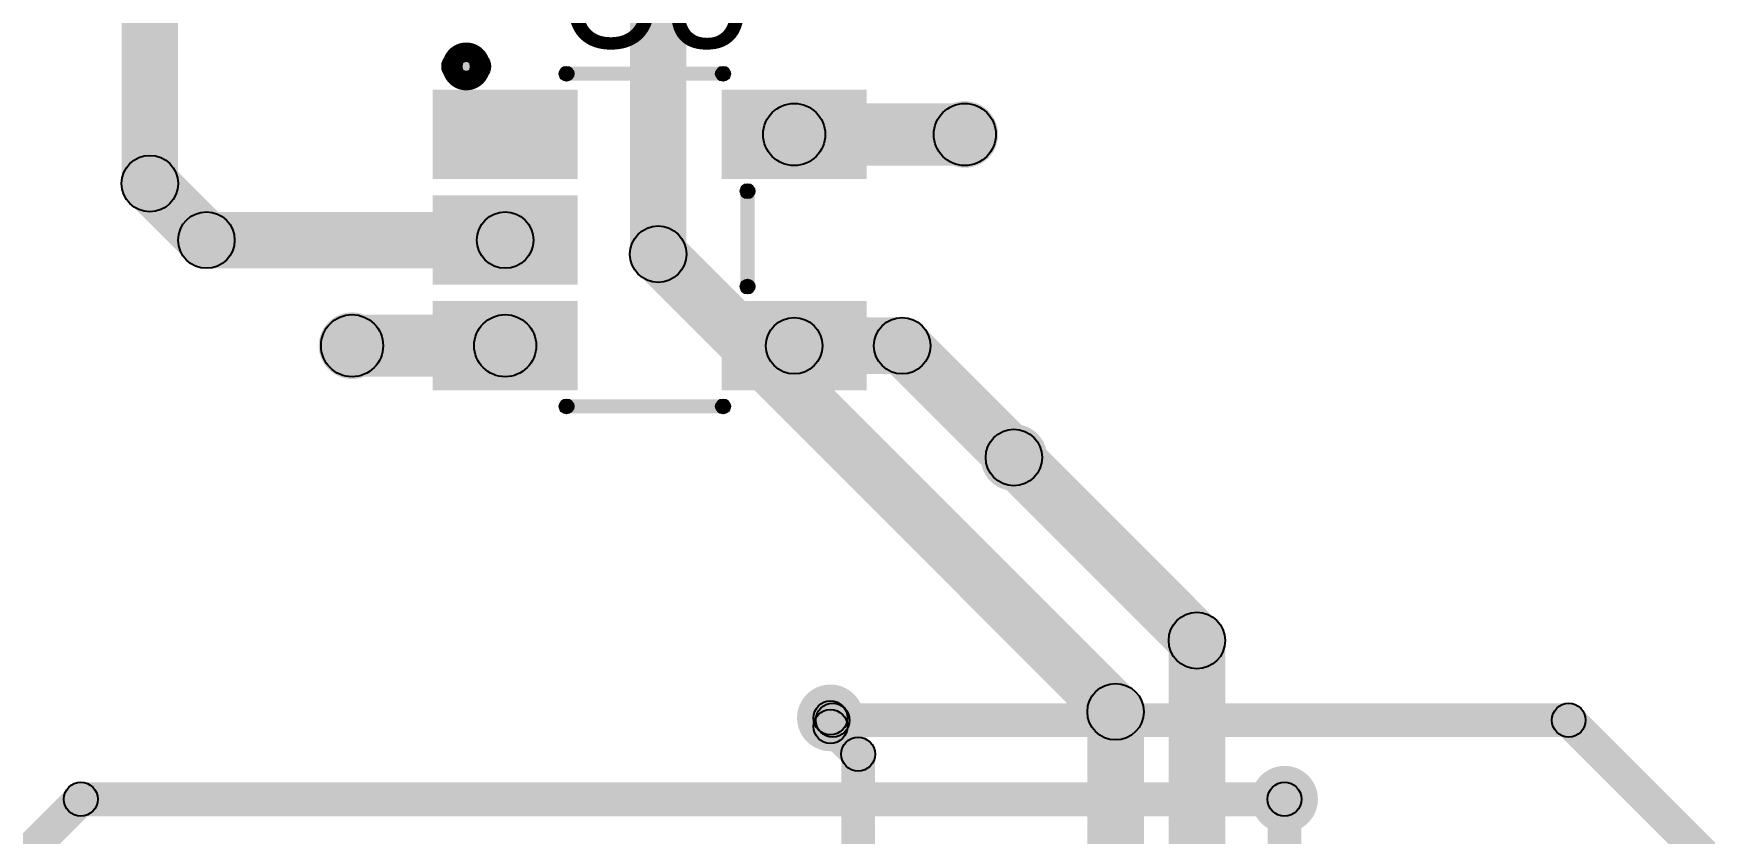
# Model space of a CAD drawing. Header units: millimetres. Extents: x -1.37 to 1.18, y -0.07 to 2.63.
# Drawn here: x -0.221 to 0.371, y 1.713 to 1.997 of the extents above; entities that cross this region are included whole.
import ezdxf

# ---------------------------------------------------------------- set-up
doc = ezdxf.new("R2010")
doc.units = ezdxf.units.MM
doc.header["$MEASUREMENT"] = 0
for name, color, linetype in [('BottomLayer', 5, 'Continuous'), ('TopLayer', 1, 'Continuous'), ('TopOverlay', 2, 'Continuous'), ('TopPaste', 8, 'Continuous'), ('TopSolder', 216, 'Continuous'), ('ViaHoleLayer', 16, 'Continuous')]:
    doc.layers.add(name, color=color, linetype=linetype)

# ---------------------------------------------------------------- blocks, each defined once
blk = doc.blocks.new('SOT_23_5_69')
at = {"layer": 'TopLayer'}
for points in [[(-0.07283, 0.04921), (-0.02953, 0.04921), (-0.02953, 0.02559), (-0.07283, 0.02559)], [(0.02953, 0.04921), (0.07283, 0.04921), (0.07283, 0.02559), (0.02953, 0.02559)], [(-0.07283, 0.01181), (-0.02953, 0.01181), (-0.02953, -0.01181), (-0.07283, -0.01181)], [(-0.07283, -0.02559), (-0.02953, -0.02559), (-0.02953, -0.04921), (-0.07283, -0.04921)], [(0.02953, -0.02559), (0.07283, -0.02559), (0.07283, -0.04921), (0.02953, -0.04921)]]:
    blk.add_hatch(color=1, dxfattribs=at).paths.add_polyline_path(points)
at = {"layer": 'TopOverlay'}
h = blk.add_hatch(color=2, dxfattribs=at)
edge = h.paths.add_edge_path()
edge.add_arc((-0.06843, 0.0615), 0.005, 0, 360)
h = blk.add_hatch(color=2, dxfattribs=at)
edge = h.paths.add_edge_path()
edge.add_arc((-0.0615, 0.0615), 0.005, 0, 360)
h = blk.add_hatch(color=2, dxfattribs=at)
edge = h.paths.add_edge_path()
edge.add_arc((-0.02945, 0.0589), 0.0025, 0, 360)
for points in [[(-0.02945, 0.0564), (-0.02945, 0.0614), (0.02598, 0.0614), (0.02598, 0.0564)], [(0.03715, -0.01646), (0.03215, -0.01646), (0.03215, 0.01732), (0.03715, 0.01732)], [(-0.02945, -0.0614), (-0.02945, -0.0564), (0.02598, -0.0564), (0.02598, -0.0614)]]:
    blk.add_hatch(color=2, dxfattribs=at).paths.add_polyline_path(points)
h = blk.add_hatch(color=2, dxfattribs=at)
edge = h.paths.add_edge_path()
edge.add_arc((0.02598, 0.0589), 0.0025, 0, 360)
h = blk.add_hatch(color=2, dxfattribs=at)
edge = h.paths.add_edge_path()
edge.add_arc((0.03465, 0.01732), 0.0025, 0, 360)
h = blk.add_hatch(color=2, dxfattribs=at)
edge = h.paths.add_edge_path()
edge.add_arc((0.03465, -0.01646), 0.0025, 0, 360)
h = blk.add_hatch(color=2, dxfattribs=at)
edge = h.paths.add_edge_path()
edge.add_arc((-0.02945, -0.0589), 0.0025, 0, 360)
h = blk.add_hatch(color=2, dxfattribs=at)
edge = h.paths.add_edge_path()
edge.add_arc((0.02598, -0.0589), 0.0025, 0, 360)
at = {"layer": 'TopPaste'}
for points in [[(-0.07283, 0.04921), (-0.02953, 0.04921), (-0.02953, 0.02559), (-0.07283, 0.02559)], [(0.02953, 0.04921), (0.07283, 0.04921), (0.07283, 0.02559), (0.02953, 0.02559)], [(-0.07283, 0.01181), (-0.02953, 0.01181), (-0.02953, -0.01181), (-0.07283, -0.01181)], [(-0.07283, -0.02559), (-0.02953, -0.02559), (-0.02953, -0.04921), (-0.07283, -0.04921)], [(0.02953, -0.02559), (0.07283, -0.02559), (0.07283, -0.04921), (0.02953, -0.04921)]]:
    blk.add_hatch(color=8, dxfattribs=at).paths.add_polyline_path(points)
at = {"layer": 'TopSolder'}
for points in [[(-0.07683, 0.05321), (-0.02553, 0.05321), (-0.02553, 0.02159), (-0.07683, 0.02159)], [(0.02553, 0.05321), (0.07683, 0.05321), (0.07683, 0.02159), (0.02553, 0.02159)], [(-0.07683, 0.01581), (-0.02553, 0.01581), (-0.02553, -0.01581), (-0.07683, -0.01581)], [(-0.07683, -0.02159), (-0.02553, -0.02159), (-0.02553, -0.05321), (-0.07683, -0.05321)], [(0.02553, -0.02159), (0.07683, -0.02159), (0.07683, -0.05321), (0.02553, -0.05321)]]:
    blk.add_hatch(color=216, dxfattribs=at).paths.add_polyline_path(points)
at = {"layer": 'TopOverlay', "const_width": 0.01}
blk.add_lwpolyline([(-0.0615, 0.0615, 1), (-0.06843, 0.0615, 1)], format="xyb", close=True, dxfattribs=at)
at = {"layer": 'TopOverlay'}
for centre, radius in [((-0.06843, 0.0615), 0.005), ((-0.0615, 0.0615), 0.005), ((-0.02945, 0.0589), 0.0025), ((0.02598, 0.0589), 0.0025), ((0.03465, 0.01732), 0.0025), ((0.03465, -0.01646), 0.0025), ((-0.02945, -0.0589), 0.0025), ((0.02598, -0.0589), 0.0025)]:
    blk.add_circle(centre, radius, dxfattribs=at)

msp = doc.modelspace()

# ---------------------------------------------------------------- hatches: boundary and pattern name
at = {"layer": 'BottomLayer'}
for points in [[(0.01, 1.91853), (-0.01, 1.91853), (-0.01, 2.226), (0.01, 2.226)], [(-0.00707, 1.91146), (0.00707, 1.9256), (0.16907, 1.7636), (0.15493, 1.74946)], [(0.11893, 1.83946), (0.13307, 1.8536), (0.19788, 1.78879), (0.18374, 1.77465)], [(0.20081, 1.55007), (0.18081, 1.55007), (0.18081, 1.78172), (0.20081, 1.78172)], [(0.067, 1.75131), (0.055, 1.75131), (0.055, 1.75434), (0.067, 1.75434)], [(0.05676, 1.74707), (0.06524, 1.75555), (0.07505, 1.74574), (0.06657, 1.73726)], [(0.172, 1.55953), (0.152, 1.55953), (0.152, 1.75653), (0.172, 1.75653)], [(0.07681, 1.63425), (0.06481, 1.63425), (0.06481, 1.7415), (0.07681, 1.7415)], [(0.22783, 1.56236), (0.21583, 1.56236), (0.21583, 1.72553), (0.22783, 1.72553)]]:
    msp.add_hatch(color=5, dxfattribs=at).paths.add_polyline_path(points)
h = msp.add_hatch(color=5, dxfattribs=at)
edge = h.paths.add_edge_path()
edge.add_arc((0.1086, 1.96093), 0.01181, 0, 360)
h = msp.add_hatch(color=5, dxfattribs=at)
edge = h.paths.add_edge_path()
edge.add_arc((0, 1.91853), 0.01, 0, 360)
h = msp.add_hatch(color=5, dxfattribs=at)
edge = h.paths.add_edge_path()
edge.add_arc((0, 1.91853), 0.01, 0, 360)
h = msp.add_hatch(color=5, dxfattribs=at)
edge = h.paths.add_edge_path()
edge.add_arc((-0.1084, 1.88613), 0.01181, 0, 360)
h = msp.add_hatch(color=5, dxfattribs=at)
edge = h.paths.add_edge_path()
edge.add_arc((0.126, 1.84653), 0.01181, 0, 360)
h = msp.add_hatch(color=5, dxfattribs=at)
edge = h.paths.add_edge_path()
edge.add_arc((0.126, 1.84653), 0.01, 0, 360)
h = msp.add_hatch(color=5, dxfattribs=at)
edge = h.paths.add_edge_path()
edge.add_arc((0.19081, 1.78172), 0.01, 0, 360)
h = msp.add_hatch(color=5, dxfattribs=at)
edge = h.paths.add_edge_path()
edge.add_arc((0.19081, 1.78172), 0.01, 0, 360)
h = msp.add_hatch(color=5, dxfattribs=at)
edge = h.paths.add_edge_path()
edge.add_arc((0.061, 1.75434), 0.01181, 0, 360)
h = msp.add_hatch(color=5, dxfattribs=at)
edge = h.paths.add_edge_path()
edge.add_arc((0.162, 1.75653), 0.01, 0, 360)
h = msp.add_hatch(color=5, dxfattribs=at)
edge = h.paths.add_edge_path()
edge.add_arc((0.162, 1.75653), 0.01, 0, 360)
h = msp.add_hatch(color=5, dxfattribs=at)
edge = h.paths.add_edge_path()
edge.add_arc((0.061, 1.75434), 0.006, 0, 360)
h = msp.add_hatch(color=5, dxfattribs=at)
edge = h.paths.add_edge_path()
edge.add_arc((0.061, 1.75131), 0.006, 0, 360)
h = msp.add_hatch(color=5, dxfattribs=at)
edge = h.paths.add_edge_path()
edge.add_arc((0.061, 1.75131), 0.006, 0, 360)
h = msp.add_hatch(color=5, dxfattribs=at)
edge = h.paths.add_edge_path()
edge.add_arc((0.07081, 1.7415), 0.006, 0, 360)
h = msp.add_hatch(color=5, dxfattribs=at)
edge = h.paths.add_edge_path()
edge.add_arc((0.07081, 1.7415), 0.006, 0, 360)
h = msp.add_hatch(color=5, dxfattribs=at)
edge = h.paths.add_edge_path()
edge.add_arc((0.22183, 1.72553), 0.01181, 0, 360)
h = msp.add_hatch(color=5, dxfattribs=at)
edge = h.paths.add_edge_path()
edge.add_arc((0.22183, 1.72553), 0.006, 0, 360)
at = {"layer": 'TopLayer'}
for points in [[(-0.17, 1.94353), (-0.19, 1.94353), (-0.19, 2.05753), (-0.17, 2.05753)], [(0.04818, 1.94993), (0.04818, 1.97193), (0.1086, 1.97193), (0.1086, 1.94993)], [(-0.18707, 1.93646), (-0.17293, 1.9506), (-0.15293, 1.9306), (-0.16707, 1.91646)], [(-0.16, 1.91353), (-0.16, 1.93353), (-0.05418, 1.93353), (-0.05418, 1.91353)], [(-0.1084, 1.87513), (-0.1084, 1.89713), (-0.05418, 1.89713), (-0.05418, 1.87513)], [(0.04818, 1.87613), (0.04818, 1.89613), (0.0864, 1.89613), (0.0864, 1.87613)], [(0.07933, 1.87906), (0.09347, 1.8932), (0.13307, 1.8536), (0.11893, 1.83946)], [(0.05676, 1.7501), (0.06524, 1.75858), (0.06605, 1.75777), (0.05757, 1.74929)], [(0.06181, 1.74753), (0.06181, 1.75953), (0.32247, 1.75953), (0.32247, 1.74753)], [(0.31823, 1.74929), (0.32671, 1.75777), (0.55696, 1.52752), (0.54848, 1.51904)], [(-0.40023, 1.52129), (-0.40871, 1.52977), (-0.20871, 1.72977), (-0.20023, 1.72129)], [(-0.20447, 1.71953), (-0.20447, 1.73153), (0.22183, 1.73153), (0.22183, 1.71953)]]:
    msp.add_hatch(color=1, dxfattribs=at).paths.add_polyline_path(points)
h = msp.add_hatch(color=1, dxfattribs=at)
edge = h.paths.add_edge_path()
edge.add_arc((0.04818, 1.96093), 0.011, 0, 360)
h = msp.add_hatch(color=1, dxfattribs=at)
edge = h.paths.add_edge_path()
edge.add_arc((0.1086, 1.96093), 0.01181, 0, 360)
h = msp.add_hatch(color=1, dxfattribs=at)
edge = h.paths.add_edge_path()
edge.add_arc((0.1086, 1.96093), 0.011, 0, 360)
h = msp.add_hatch(color=1, dxfattribs=at)
edge = h.paths.add_edge_path()
edge.add_arc((-0.18, 1.94353), 0.01, 0, 360)
h = msp.add_hatch(color=1, dxfattribs=at)
edge = h.paths.add_edge_path()
edge.add_arc((-0.18, 1.94353), 0.01, 0, 360)
h = msp.add_hatch(color=1, dxfattribs=at)
edge = h.paths.add_edge_path()
edge.add_arc((-0.16, 1.92353), 0.01, 0, 360)
h = msp.add_hatch(color=1, dxfattribs=at)
edge = h.paths.add_edge_path()
edge.add_arc((-0.16, 1.92353), 0.01, 0, 360)
h = msp.add_hatch(color=1, dxfattribs=at)
edge = h.paths.add_edge_path()
edge.add_arc((-0.05418, 1.92353), 0.01, 0, 360)
h = msp.add_hatch(color=1, dxfattribs=at)
edge = h.paths.add_edge_path()
edge.add_arc((-0.1084, 1.88613), 0.01181, 0, 360)
h = msp.add_hatch(color=1, dxfattribs=at)
edge = h.paths.add_edge_path()
edge.add_arc((-0.1084, 1.88613), 0.011, 0, 360)
h = msp.add_hatch(color=1, dxfattribs=at)
edge = h.paths.add_edge_path()
edge.add_arc((-0.05418, 1.88613), 0.011, 0, 360)
h = msp.add_hatch(color=1, dxfattribs=at)
edge = h.paths.add_edge_path()
edge.add_arc((0.04818, 1.88613), 0.01, 0, 360)
h = msp.add_hatch(color=1, dxfattribs=at)
edge = h.paths.add_edge_path()
edge.add_arc((0.0864, 1.88613), 0.01, 0, 360)
h = msp.add_hatch(color=1, dxfattribs=at)
edge = h.paths.add_edge_path()
edge.add_arc((0.0864, 1.88613), 0.01, 0, 360)
h = msp.add_hatch(color=1, dxfattribs=at)
edge = h.paths.add_edge_path()
edge.add_arc((0.126, 1.84653), 0.01181, 0, 360)
h = msp.add_hatch(color=1, dxfattribs=at)
edge = h.paths.add_edge_path()
edge.add_arc((0.126, 1.84653), 0.01, 0, 360)
h = msp.add_hatch(color=1, dxfattribs=at)
edge = h.paths.add_edge_path()
edge.add_arc((0.061, 1.75434), 0.01181, 0, 360)
h = msp.add_hatch(color=1, dxfattribs=at)
edge = h.paths.add_edge_path()
edge.add_arc((0.061, 1.75434), 0.006, 0, 360)
h = msp.add_hatch(color=1, dxfattribs=at)
edge = h.paths.add_edge_path()
edge.add_arc((0.06181, 1.75353), 0.006, 0, 360)
h = msp.add_hatch(color=1, dxfattribs=at)
edge = h.paths.add_edge_path()
edge.add_arc((0.06181, 1.75353), 0.006, 0, 360)
h = msp.add_hatch(color=1, dxfattribs=at)
edge = h.paths.add_edge_path()
edge.add_arc((0.32247, 1.75353), 0.006, 0, 360)
h = msp.add_hatch(color=1, dxfattribs=at)
edge = h.paths.add_edge_path()
edge.add_arc((0.32247, 1.75353), 0.006, 0, 360)
h = msp.add_hatch(color=1, dxfattribs=at)
edge = h.paths.add_edge_path()
edge.add_arc((0.22183, 1.72553), 0.01181, 0, 360)
h = msp.add_hatch(color=1, dxfattribs=at)
edge = h.paths.add_edge_path()
edge.add_arc((-0.20447, 1.72553), 0.006, 0, 360)
h = msp.add_hatch(color=1, dxfattribs=at)
edge = h.paths.add_edge_path()
edge.add_arc((-0.20447, 1.72553), 0.006, 0, 360)
h = msp.add_hatch(color=1, dxfattribs=at)
edge = h.paths.add_edge_path()
edge.add_arc((0.22183, 1.72553), 0.006, 0, 360)
at = {"layer": 'ViaHoleLayer'}
h = msp.add_hatch(color=16, dxfattribs=at)
edge = h.paths.add_edge_path()
edge.add_arc((0.1086, 1.96093), 0.00591, 0, 360)
h = msp.add_hatch(color=16, dxfattribs=at)
edge = h.paths.add_edge_path()
edge.add_arc((-0.1084, 1.88613), 0.00591, 0, 360)
h = msp.add_hatch(color=16, dxfattribs=at)
edge = h.paths.add_edge_path()
edge.add_arc((0.126, 1.84653), 0.00591, 0, 360)
h = msp.add_hatch(color=16, dxfattribs=at)
edge = h.paths.add_edge_path()
edge.add_arc((0.061, 1.75434), 0.00591, 0, 360)
h = msp.add_hatch(color=16, dxfattribs=at)
edge = h.paths.add_edge_path()
edge.add_arc((0.22183, 1.72553), 0.00591, 0, 360)

# ---------------------------------------------------------------- linework, layer by layer
at = {"layer": 'BottomLayer'}
for centre, radius in [((0, 1.91853), 0.01), ((0, 1.91853), 0.01), ((0.126, 1.84653), 0.01), ((0.19081, 1.78172), 0.01), ((0.19081, 1.78172), 0.01), ((0.162, 1.75653), 0.01), ((0.162, 1.75653), 0.01), ((0.061, 1.75434), 0.006), ((0.061, 1.75131), 0.006), ((0.061, 1.75131), 0.006), ((0.07081, 1.7415), 0.006), ((0.07081, 1.7415), 0.006), ((0.22183, 1.72553), 0.006)]:
    msp.add_circle(centre, radius, dxfattribs=at)
at = {"layer": 'TopLayer'}
for centre, radius in [((0.04818, 1.96093), 0.011), ((0.1086, 1.96093), 0.011), ((-0.18, 1.94353), 0.01), ((-0.18, 1.94353), 0.01), ((-0.16, 1.92353), 0.01), ((-0.16, 1.92353), 0.01), ((-0.05418, 1.92353), 0.01), ((-0.1084, 1.88613), 0.011), ((-0.05418, 1.88613), 0.011), ((0.04818, 1.88613), 0.01), ((0.0864, 1.88613), 0.01), ((0.0864, 1.88613), 0.01), ((0.126, 1.84653), 0.01), ((0.061, 1.75434), 0.006), ((0.06181, 1.75353), 0.006), ((0.06181, 1.75353), 0.006), ((0.32247, 1.75353), 0.006), ((0.32247, 1.75353), 0.006), ((-0.20447, 1.72553), 0.006), ((-0.20447, 1.72553), 0.006), ((0.22183, 1.72553), 0.006)]:
    msp.add_circle(centre, radius, dxfattribs=at)

# ---------------------------------------------------------------- block references
msp.add_blockref('SOT_23_5_69', (-0.003, 1.92353))

# ---------------------------------------------------------------- texts
at = {"layer": 'TopOverlay'}
msp.add_text('U5', height=0.04, dxfattribs=at).set_placement((-0.03583, 1.99153))

doc.saveas('drawing.dxf')
